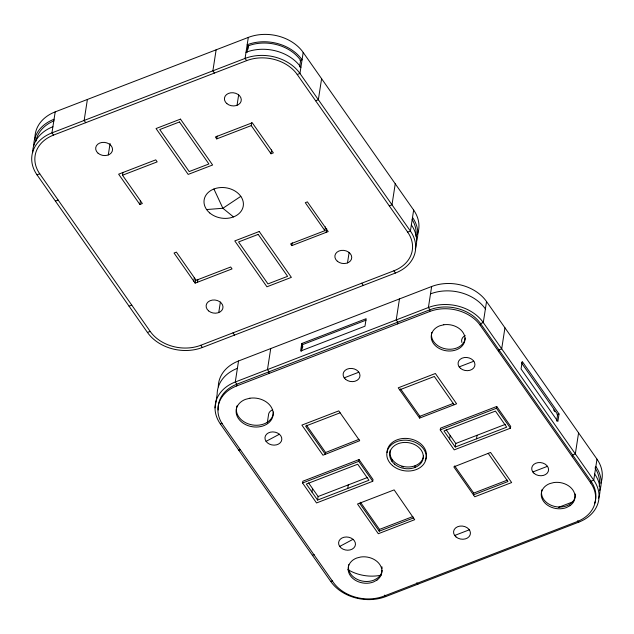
<?xml version="1.0" encoding="UTF-8"?>
<svg xmlns="http://www.w3.org/2000/svg" width="634" height="634" viewBox="0 0 634 634"><rect width="100%" height="100%" fill="white"/><g stroke="black" fill="none" stroke-linecap="round" stroke-linejoin="round"><path stroke-width="0.95" d="M55.206 111.869L51.948 132.878A40.41 31.272 8.8 0 0 37.01 174.841L147.46 332.454A40.41 31.272 8.8 0 0 202.349 347.487L395.457 273.024A40.41 31.272 8.8 0 0 410.404 231.069L413.653 210.06L303.195 52.44A40.41 31.272 8.8 0 0 248.314 37.406L55.206 111.869A40.41 31.272 8.8 0 0 35.013 139.599M87.389 99.459L84.14 120.468L85.693 122.695M108.295 154.95L110.07 143.49M122.513 175.238L157.169 161.876L155.758 159.855L118.629 174.176L139.868 204.473L142.341 203.522L122.513 175.238L122.956 172.369M139.868 204.473L140.455 200.653M216.131 49.817L212.881 70.834L214.435 73.053M193.806 281.219L194.392 277.399M251.698 122.727L251.254 125.595L216.725 138.909L217.169 136.048M195.145 283.136L174.049 253.037L176.403 252.126L196.152 280.315L230.689 267.001L232.036 268.919L195.145 283.136L195.74 279.317M197.499 282.233L197.943 279.364M237.037 105.307L238.669 94.799M248.314 37.406L245.065 58.423L246.626 60.642A37.255 28.831 8.8 0 1 297.219 74.503L299.945 73.449L303.195 52.44M246.975 52.503L248.045 45.902A38.706 29.949 8.8 0 1 277.28 44.808L277.351 44.816A38.706 29.949 8.8 0 1 300.643 60.349L299.62 66.919M247.926 49.278L248.219 47.407M218.754 312.57L220.378 302.061M215.037 407.892L217.153 394.245A40.41 31.272 8.8 0 1 237.401 368.338M238.542 360.976L235.285 381.985A40.41 31.272 8.8 0 0 220.347 423.94L330.805 581.56A40.41 31.272 8.8 0 0 385.686 596.594L578.794 522.131A40.41 31.272 8.8 0 0 593.741 480.176L596.99 459.159L486.54 301.546A40.41 31.272 8.8 0 0 431.651 286.513L238.542 360.976A40.41 31.272 8.8 0 0 218.294 386.875M216.725 138.909L215.378 136.992L252.261 122.774L273.357 152.873L271.011 153.777L271.598 149.957M236.577 385.979L236.847 384.212L235.285 381.985L428.402 307.522A40.41 31.272 8.8 0 1 483.282 322.555L593.741 480.176L591.015 481.23L590.737 482.997A37.255 28.831 8.8 0 1 576.964 521.679L383.847 596.142A37.255 28.831 8.8 0 1 333.254 582.281L222.796 424.661A37.255 28.831 8.8 0 1 236.577 385.979L429.686 311.516A37.255 28.831 8.8 0 1 480.279 325.377L590.737 482.997M270.726 348.565L267.477 369.574L269.03 371.801L268.761 373.569M291.806 245.612L290.61 243.892L324.893 230.673L305.287 202.69L307.387 201.881L328.198 231.576L291.806 245.612L292.25 242.743M267.294 422.838L268.475 415.191A8.488 6.57 8.8 0 1 272.723 409.754M321.604 78.711L318.355 99.72L315.629 100.774M301.768 343.517L300.611 351.022L364.978 326.201L366.143 318.696L301.768 343.517L302.553 344.634L301.538 351.196M302.505 348.003L302.798 346.124M324.893 230.673L325.488 226.853M326.098 232.385L326.684 228.565M302.561 483.005L302.838 481.238L359.042 459.563L373.022 479.51L372.744 481.285L316.54 502.952L302.561 483.005L358.765 461.338L359.042 459.563M311.96 492.055L312.507 488.513M347.495 262.928L349.128 252.419M317.571 500.06L306.341 484.043L357.734 464.231L368.964 480.247L317.571 500.06L318.117 496.517L308.576 482.91M306.42 425.145L325.607 452.525L325.329 454.301L322.983 455.204L301.887 425.097L338.77 410.88L359.684 440.717L325.329 454.301L305.58 426.111L340.117 412.797M347.733 488.434L348.28 484.891M395.244 183.789L391.994 204.798L389.268 205.852M399.468 298.923L396.218 319.932L397.772 322.159L397.502 323.926M413.503 517.97L394.142 489.892L357.505 504.014L378.316 533.717L414.699 519.682L413.503 517.97L379.219 531.189L379.489 529.422L360.437 502.239M391.899 461.227L392.177 459.46M431.651 286.513L428.402 307.522L429.963 309.749A37.255 28.831 8.8 0 1 480.556 323.609L483.282 322.555L486.54 301.546M429.686 311.516L429.963 309.749L236.847 384.212A37.255 28.831 8.8 0 0 218.247 409.984M419.613 418.075L398.247 387.818L435.376 373.497L456.615 403.803L419.613 418.075L419.882 416.3L400.506 388.872M414.842 467.512L415.119 465.744M440.242 429.915L440.519 428.148L496.723 406.473L510.703 426.42L510.425 428.196L454.221 449.863L440.242 429.915L496.446 408.248L496.723 406.473M449.601 438.982L450.148 435.439M455.236 447.018L443.966 430.938L495.439 411.094L506.709 427.173L455.236 447.018L455.783 443.483L446.201 429.812M480.279 325.377L480.556 323.609L591.015 481.23A37.255 28.831 8.8 0 1 594.605 503.436M476.499 438.823L477.045 435.281M454.649 465.911L473.701 493.094L473.424 494.861L507.961 481.547L488.204 453.365L453.817 466.878L474.771 496.779L511.646 482.561L490.55 452.454L488.204 453.365M498.689 351.648L498.966 349.881L501.692 348.827L504.941 327.81M556.652 421.079L557.666 414.517L521.417 362.783M559.029 413.986L557.872 421.491L521.053 368.956L522.218 361.451L559.029 413.986L556.985 414.779M572.328 456.726L572.605 454.958L575.331 453.904L578.58 432.887M240.809 196.358L222.883 208.269L206.597 209.553M266.058 441.351L279.388 434.242L280.719 435.693A8.488 6.57 8.8 0 1 274.094 445.139A8.488 6.57 8.8 0 1 265.472 435.756A8.488 6.57 8.8 0 1 279.388 434.242M339.697 546.429L353.027 539.32L354.358 540.77A8.488 6.57 8.8 0 1 347.733 550.217A8.488 6.57 8.8 0 1 339.103 540.834A8.488 6.57 8.8 0 1 353.027 539.32M325.607 452.525L359.05 439.307M37.01 174.841L39.736 173.787A37.255 28.831 8.8 0 1 53.51 135.105L246.626 60.642M299.985 60.602L302.061 59.802A40.41 31.272 8.8 0 0 247.173 44.776L248.362 46.464M55.42 201.113L58.146 200.059M129.059 306.19L131.785 305.136M147.46 332.454L150.195 331.408A37.255 28.831 8.8 0 0 200.788 345.268L393.896 270.805A37.255 28.831 8.8 0 0 407.678 232.123L410.404 231.069L299.945 73.449A40.41 31.272 8.8 0 0 245.065 58.423L51.948 132.878L53.51 135.105M302.553 344.634L366 320.162M220.347 423.94L222.162 423.243M344.207 377.848L358.868 372.198M238.756 450.211L240.571 449.514M399.666 389.831L434.322 376.469L454.142 404.754M459.174 366.888L473.836 361.229M419.882 416.3L453.508 403.335M318.117 496.517L367.665 477.418M455.783 443.483L505.425 424.336M312.396 555.289L314.21 554.591M379.489 529.422L412.877 516.544M473.701 493.094L507.327 480.128M532.814 471.965L547.475 466.315M330.805 581.56L332.62 580.863M454.665 535.468L469.326 529.81M558.419 507.406L573.136 501.732M233.486 216.915L222.883 208.269L213.92 188.995M553.593 409.929L554.726 411.545M297.219 74.503L407.678 232.123M577.756 520.649L578.794 522.131M496.446 408.248L510.425 428.196M393.896 270.805L395.457 273.024M251.254 125.595L271.011 153.777M361.713 283.216L363.274 285.435M358.765 461.338L372.744 481.285M416.831 582.701L417.869 584.183M359.605 503.206L379.219 531.189M232.971 332.858L234.532 335.077M384.64 595.112L385.686 596.594M200.788 345.268L202.349 347.487M39.736 173.787L150.195 331.408M32.651 152.643A40.41 31.272 8.8 0 1 52.899 126.745M33.816 145.138A40.41 31.272 8.8 0 1 54.064 119.232M35.837 141.358A38.706 29.949 8.8 0 1 54.041 120.825M246.016 52.281A40.41 31.272 8.8 0 1 300.896 67.315M413.653 210.06A40.41 31.272 8.8 0 1 417.552 234.152M411.355 224.927A40.41 31.272 8.8 0 1 415.246 249.019M412.512 217.422A40.41 31.272 8.8 0 1 416.411 241.514M412.148 219.578A38.706 29.949 8.8 0 1 415.952 236.292M430.518 293.875A40.41 31.272 8.8 0 1 485.398 308.909M594.692 474.034A40.41 31.272 8.8 0 1 598.583 498.126M381.192 575.181A37.255 28.831 8.8 0 1 347.852 569.601M595.849 466.529A40.41 31.272 8.8 0 1 599.748 490.621M596.99 459.159A40.41 31.272 8.8 0 1 600.889 483.251M595.009 467.924A38.706 29.949 8.8 0 1 599.178 486.413M461.869 342.455A8.488 6.57 8.8 0 1 465.221 335.56M423.544 455.767A16.896 13.068 8.8 0 1 404.508 466.703A16.896 13.068 8.8 0 1 390.29 450.203M387.065 452.565A19.797 15.319 8.8 0 1 410.436 438.926A19.797 15.319 8.8 0 1 425.137 460.53M465.221 337.962A16.967 13.132 8.8 0 1 446.098 348.954A16.967 13.132 8.8 0 1 431.817 332.374M575.284 493.973A16.983 13.148 8.8 0 1 556.953 506.867A16.983 13.148 8.8 0 1 541.975 489.686M382.143 570.204A16.967 13.132 8.8 0 1 377.19 578.359L373.68 580.229A16.967 13.132 8.8 0 1 355.397 578.351A16.967 13.132 8.8 0 1 348.748 564.617M381.874 566.748A16.967 13.132 8.8 0 1 382.159 568.484M403.541 466.996A19.797 15.319 8.8 0 1 401.869 466.592M273.452 411.941A18.624 14.416 8.8 0 1 252.419 424.946A18.624 14.416 8.8 0 1 237.021 405.847M376.921 580.126L373.41 581.996A16.967 13.132 8.8 0 1 350.356 575.688A16.967 13.132 8.8 0 1 356.633 558.063L360.714 557.009A16.967 13.132 8.8 0 1 379.687 564.379A16.967 13.132 8.8 0 1 376.921 580.126M570.029 505.663L566.519 507.533A16.967 13.132 8.8 0 1 543.473 501.225A16.967 13.132 8.8 0 1 549.749 483.599L553.831 482.545A16.967 13.132 8.8 0 1 572.795 489.916A16.967 13.132 8.8 0 1 570.029 505.663M180.476 119.121L156.035 128.543L188.187 174.413L212.62 164.991L180.476 119.121M179.462 121.966L159.76 129.558L189.194 171.568L208.903 163.976L179.462 121.966M259.227 231.497L234.786 240.92L266.938 286.79L291.371 277.367L259.227 231.497M258.197 234.382L238.566 241.95L267.968 283.897L287.59 276.329L258.197 234.382M443.792 324.767L439.711 325.821A16.967 13.132 8.8 0 0 438.356 347.971A16.967 13.132 8.8 0 0 464.722 341.147A16.967 13.132 8.8 0 0 443.792 324.767M249.907 398.223L245.429 399.38A18.624 14.416 8.8 0 0 243.939 423.686A18.624 14.416 8.8 0 0 272.882 416.205A18.624 14.416 8.8 0 0 249.907 398.223M209.711 212.937A19.797 15.319 8.8 0 0 242.719 208.166A19.797 15.319 8.8 0 0 218.682 187.759A19.797 15.319 8.8 0 0 209.711 212.937M98.111 153.246A8.488 6.57 8.8 0 0 112.258 151.201A8.488 6.57 8.8 0 0 101.955 142.452A8.488 6.57 8.8 0 0 98.111 153.246M226.853 103.604A8.488 6.57 8.8 0 0 240.999 101.559A8.488 6.57 8.8 0 0 230.697 92.818A8.488 6.57 8.8 0 0 226.853 103.604M208.562 310.866A8.488 6.57 8.8 0 0 222.708 308.813A8.488 6.57 8.8 0 0 212.406 300.072A8.488 6.57 8.8 0 0 208.562 310.866M337.312 261.224A8.488 6.57 8.8 0 0 351.45 259.179A8.488 6.57 8.8 0 0 341.155 250.43A8.488 6.57 8.8 0 0 337.312 261.224M534.145 473.416A8.488 6.57 8.8 0 0 548.291 471.371A8.488 6.57 8.8 0 0 537.989 462.63A8.488 6.57 8.8 0 0 534.145 473.416M456.004 536.919A8.488 6.57 8.8 0 0 470.143 534.874A8.488 6.57 8.8 0 0 459.84 526.125A8.488 6.57 8.8 0 0 456.004 536.919M345.546 379.298A8.488 6.57 8.8 0 0 359.692 377.254A8.488 6.57 8.8 0 0 349.389 368.512A8.488 6.57 8.8 0 0 345.546 379.298M460.506 368.338A8.488 6.57 8.8 0 0 474.652 366.293A8.488 6.57 8.8 0 0 464.35 357.544A8.488 6.57 8.8 0 0 460.506 368.338M392.501 465.586A19.797 15.319 8.8 0 0 425.509 460.807A19.797 15.319 8.8 0 0 401.473 440.408A19.797 15.319 8.8 0 0 392.501 465.586M394.554 464.12A16.896 13.068 8.8 0 0 422.719 460.046A16.896 13.068 8.8 0 0 402.21 442.635A16.896 13.068 8.8 0 0 394.554 464.12"/></g></svg>
